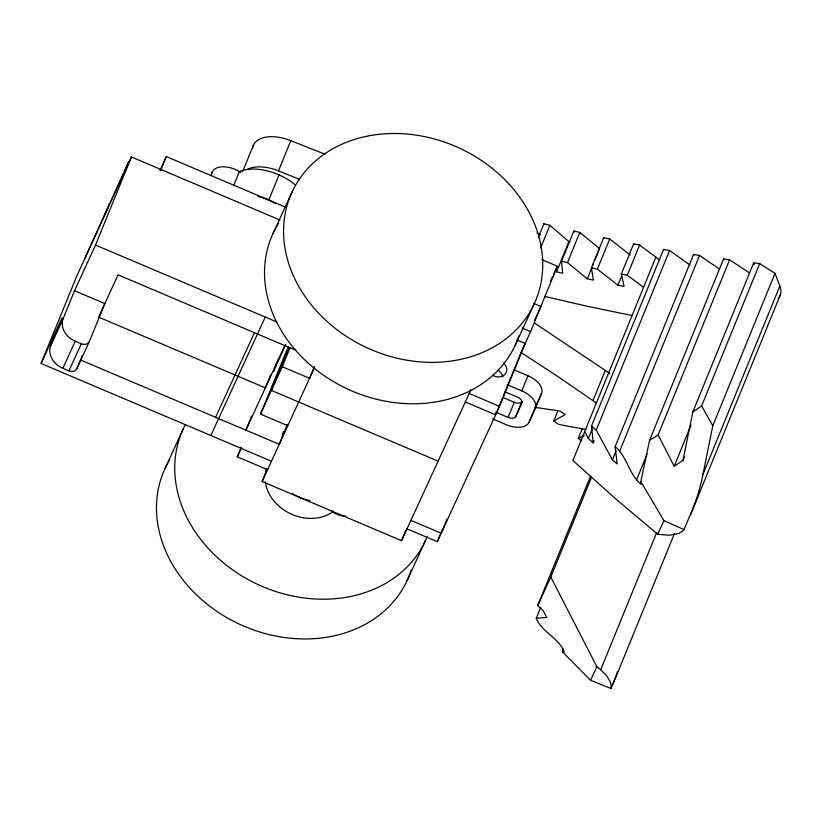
<?xml version="1.0" encoding="UTF-8"?>
<svg xmlns="http://www.w3.org/2000/svg" width="822" height="822" viewBox="0 0 822 822"><rect width="100%" height="100%" fill="white"/><g stroke="black" fill="none" stroke-linecap="round" stroke-linejoin="round"><path stroke-width="1.23" d="M616.726 674.112L610.982 688.507L590.597 680.287L562.577 651.928L562.803 648.671M693.984 505.879A243.487 235.452 34.2 0 0 701.813 480.089L712.787 425.786L774.992 273.366L759.692 263.595L753.671 262.876L692.833 411.945L682.99 460.351L674.184 466.3L658.134 434.91L729.597 259.803L749.489 272.904M719.116 268.815L699.553 255.437L693.552 254.491L615.123 446.665C627.186 456.457 628.943 474.726 641.201 484.333L640.831 481.62L649.544 440.387L723.576 258.971L729.597 259.803M694.015 505.89L683.996 529.594A31.359 17.714 22.2 0 1 678.366 533.509L669.437 535.245L657.682 534.279L615.257 498.481L572.913 460.515L655.884 257.163L639.608 245.018L633.628 243.857L621.309 274.045L624.083 286.405L617.949 285.203L597.378 269.174L591.398 267.91L603.718 237.712L609.698 238.986L630.269 255.005M271.476 461.224L41.1 363.488L77.042 275.421L131.448 156.992L279.983 220.019M84.81 258.509L128.818 161.338L123.68 173.915M50.8 345.466L63.243 318.402L74.525 290.741L104.836 303.606L89.444 341.325L77.011 368.39A6.586 5.435 24.7 0 1 68.894 370.856L62.832 368.277A19.759 16.296 24.7 0 1 50.8 345.466L62.092 317.816L41.1 363.488M104.25 216.207L109.377 203.63M74.525 290.741L95.516 245.069L131.448 156.992M77.011 368.39L82.303 355.423M160.557 170.678L166.311 156.581L286.107 207.411M211.049 175.004L212.333 171.86M233.612 185.721L239.387 171.562A41.182 23.263 22.2 0 1 295.149 184.837M242.582 171.767L253.484 145.062M247.936 169.003A32.931 18.608 22.2 0 1 278.494 170.884L290.813 140.685L325.05 154.269M279.038 174.901L268.773 200.054L266.914 199.263M251.655 416.066L245.901 430.163L284.772 345.569M267.582 469.681L237.27 456.827L241.144 447.332M270.602 374.945L265.331 387.861L98.619 317.128M278.75 358.382L273.572 371.071L285.82 344.418M287.792 425.693L260.512 414.124L288.255 346.709M288.83 347.716L271.394 390.44L438.116 461.173M260.512 414.124L282.275 366.756L290.032 347.768M470.687 390.265L401.578 540.691L262.146 481.528L267.376 468.715M282.131 435.115L283.58 431.55M287.392 424.347L279.244 444.301L80.361 359.923M314.405 366.458L309.565 378.326L282.275 366.756M401.578 540.691L405.934 530.005M470.657 389.936L469.208 393.502L499.519 406.356L525.186 343.462L517.028 340M538.523 237.013L543.917 223.8L549.897 225.29L568.906 241.637L570.057 241.915M540.65 247.936L549.897 225.29M407.013 528.844L437.325 541.708L442.174 529.841M447.024 519.001L441.219 533.242L410.908 520.388M502.406 398.208L495.625 414.822L465.314 401.958M503.383 395.834L521.302 351.919M521.785 350.86L530.622 331.615L557.316 266.205L541.965 259.69M594.984 259.937L599.608 248.614L579.798 232.41L573.818 231.033L561.498 261.221L562.731 273.274L556.586 271.835L568.906 241.637M591.398 267.91L593.422 280.127L587.288 278.802L567.478 262.598L579.798 232.41M508.119 417.412L514.274 402.307A6.586 3.72 22.2 0 0 521.898 401.496L515.733 416.6A6.586 3.72 22.2 0 1 508.119 417.412L495.779 412.171M492.686 418.943L506.218 424.686A19.759 11.169 22.2 0 0 529.07 422.251L535.286 408.719A19.759 11.169 22.2 0 0 521.764 390.851L527.929 375.757L514.387 370.013M587.288 278.802L591.902 267.479M592.672 265.598L593.443 263.708M529.07 422.251L535.235 407.157A19.759 11.169 22.2 0 1 534.742 408.041M535.286 408.719L541.451 393.625A19.759 11.169 22.2 0 0 527.929 375.757M597.378 269.174L609.698 238.986M586.158 429.546L558.744 424.409L553.812 420.946L557.665 411.514M617.949 285.203L621.802 275.76M643.564 287.361L627.289 275.206L639.608 245.018M595.899 402.688L592.981 400.633L605.3 370.434L534.968 323.344M581.616 440.869L578.287 438.434L582.14 429.002M584.689 431.612L588.367 438.527L593.176 442.842L591.552 425.909L663.57 249.446L669.56 250.505L690.059 265.095M588.367 438.527L592.446 428.529M615.123 446.665L617.188 463.968L612.39 459.796L596.258 430.112L669.56 250.505M593.176 442.842L594.101 440.582M562.577 651.928L564.221 651.877C558.816 637.769 541.883 632.272 536.263 618.308L546.671 617.456L543.106 610.592L537.701 605.578L590.381 476.483M537.701 605.578L550.802 577.054L591.583 477.12M536.263 618.308L540.712 607.396M612.39 459.796L615.976 450.99M619.85 450.733L699.553 255.437M636.403 480.315L647.089 454.114M674.184 466.3L691.055 424.953M692.833 411.945L701.608 405.934L759.692 263.595M682.99 460.351L684.397 456.878M610.982 688.507A31.359 17.714 22.2 0 0 610.191 681.88L606.636 675.715L600.697 669.776L656.552 532.892M612.791 684.675L674.533 533.375M703.098 474.058L779.842 285.994L774.992 273.366M690.644 514.634L780.15 295.293M62.832 368.277L75.264 341.212A19.759 16.296 24.7 0 1 63.243 318.402M160.013 170.298L166.311 156.581M68.894 370.856L81.327 343.781A6.586 5.435 24.7 0 0 89.444 341.325M99.133 316.008L118.049 274.836L295.961 350.316M165.006 468.561L183.275 428.796M273.058 233.386L292.098 191.937M215.59 417.299L254.46 332.705M210.843 435.516L265.259 317.076M237.27 456.827L241.165 448.36M262.146 481.528L314.302 368.009M333.146 510.904L332.653 511.962A41.182 33.969 24.7 0 1 291.327 514.12A41.182 33.969 24.7 0 1 265.321 481.743M407.116 580.507L425.385 540.742M515.168 345.332L534.208 303.883A133.37 110.014 24.7 0 0 392.711 133.493A133.37 110.014 24.7 0 0 312.545 306.359A133.37 110.014 24.7 0 0 534.208 303.883M550.391 281.288L552.518 276.654M553.586 274.332L557.316 266.205M534.495 320.385L540.897 306.462L533.807 303.452M437.325 541.708L499.519 406.356M515.733 416.6L521.949 403.057A6.586 3.72 22.2 0 0 517.449 397.108L505.109 391.868M536.273 404.907L541.451 393.625M590.597 680.287L596.854 666.673L550.802 577.054M657.682 534.279L663.94 520.665L640.831 481.62M658.134 434.91L649.544 440.387M553.812 420.946L565.187 414.586L560.131 411.051L535.564 407.445M578.287 438.434L584.237 435.455M627.289 275.206L621.309 274.045M632.077 315.545L588.09 306.462L544.39 296.341M567.478 262.598L561.498 261.221M540.486 234.691L537.013 233.068M299.054 179.124L278.494 170.884M300.975 497.998L299.116 497.218M522.36 328.112L530.622 331.615M507.102 384.634L521.764 390.851M503.064 397.55L514.274 402.307M95.516 245.069L276.922 322.019M75.264 341.212L81.327 343.781M663.94 520.665L683.996 529.594M520.891 352.422L556.895 375.87L592.981 400.633M605.3 370.434L609.883 373.671M659.634 259.916L655.884 257.163M596.854 666.673L600.697 669.776M555.364 270.808L556.586 271.835M542.232 259.567L543.414 260.584M596.258 430.112L591.552 425.909M712.787 425.786L701.608 405.934M753.671 262.876L754.267 264.458M723.576 258.971L723.853 259.762M693.552 254.491L693.799 255.272M663.57 249.446L663.786 250.227M633.628 243.857L633.803 244.627M603.718 237.712L603.841 238.483M573.818 231.033L573.972 232.534M543.917 223.8L543.938 224.54M617.394 671.728A243.487 142.011 21.7 0 1 617.055 672.92M252.57 148.35A32.931 18.608 22.2 0 1 290.813 140.685M779.79 285.994A31.935 18.043 22.2 0 1 778.064 298.602M211.788 173.843A19.759 11.169 22.2 0 1 240.702 172.394M258.067 196.304A41.182 23.263 22.2 0 1 275.329 203.363M497.988 370.219A9.885 8.148 24.7 0 1 502.797 376.897M503.403 362.882A9.885 8.148 24.7 0 1 505.078 374.277A9.885 8.148 24.7 0 1 492.512 375.202M345.867 516.103A19.759 16.296 24.7 0 1 331.379 511.017M265.372 473.821A41.182 33.969 24.7 0 1 266.564 468.735M309.832 500.619A41.182 33.969 24.7 0 1 292.622 493.703M427.173 536.622A133.37 110.014 24.7 0 1 258.046 584.565A133.37 110.014 24.7 0 1 185.258 424.769M411.195 570.057A133.37 110.014 24.7 0 1 240.394 624.617A133.37 110.014 24.7 0 1 169.753 459.652M518.898 335.941A133.37 110.014 24.7 0 1 347.213 388.868A133.37 110.014 24.7 0 1 278.401 223.512"/></g></svg>
